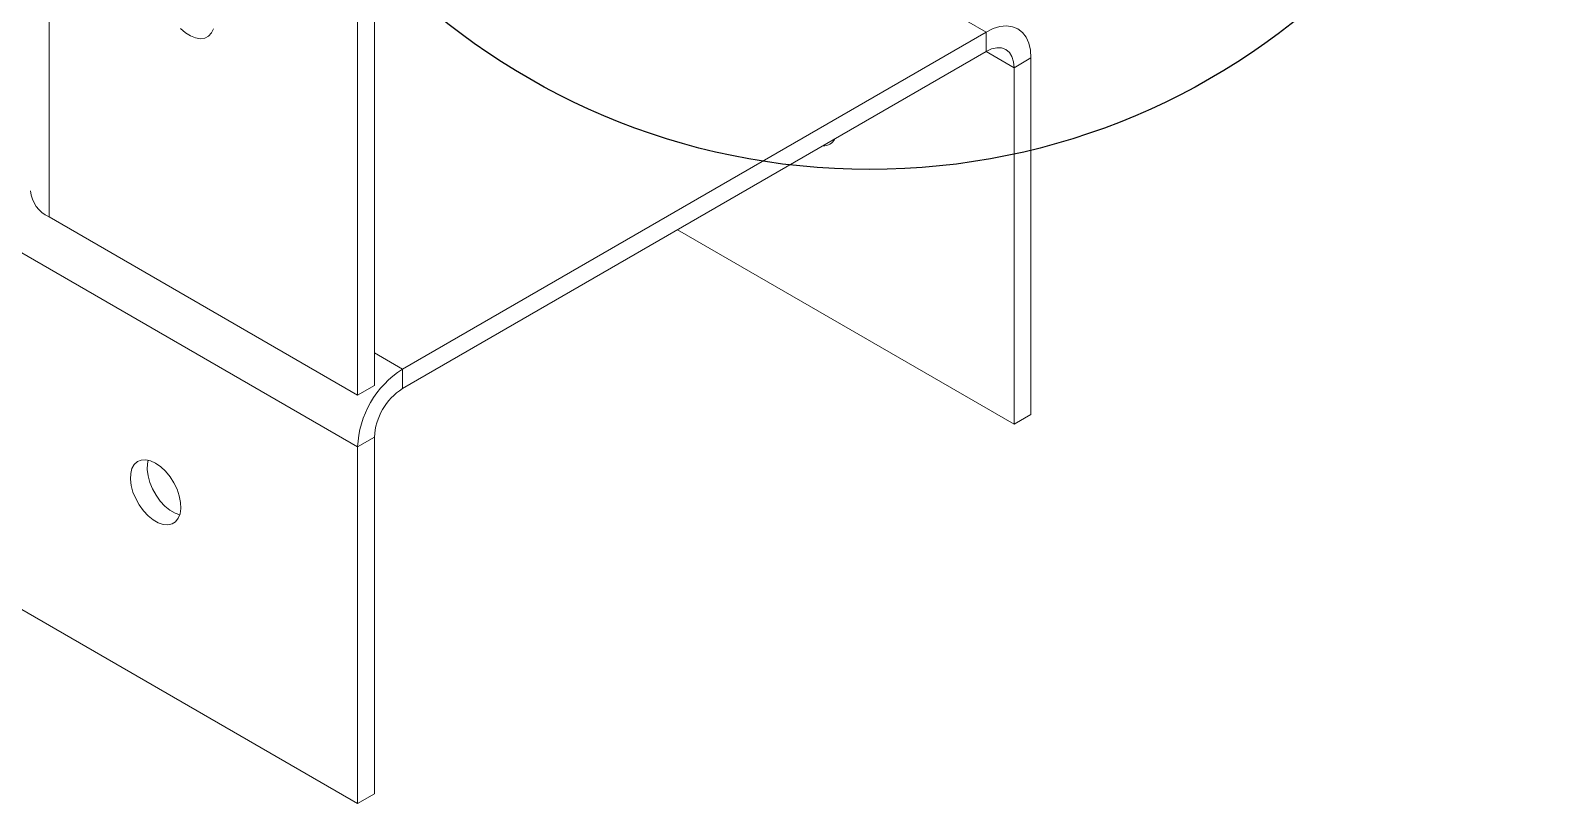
# Model space of a CAD drawing. Header units: millimetres. Extents: x -3124 to 13554, y -5049 to 691.
# Drawn here: x -1550.7 to -1167, y -4304.5 to -4109.8 of the extents above; entities that cross this region are included whole.
import ezdxf

# ---------------------------------------------------------------- set-up
doc = ezdxf.new("R2010")
doc.units = ezdxf.units.MM

msp = doc.modelspace()

# ---------------------------------------------------------------- linework, layer by layer
at = {"linetype": 'Continuous', "lineweight": 20}
for p, q in [((-1545.98262, -4156.73437), (-1545.98262, -2833.93828)), ((-1468.20086, -4201.63682), (-1468.20086, -2878.84073)), ((-2791.90472, -3450.54351), (-1468.20086, -4214.70148)), ((-2791.90472, -3540.36299), (-1468.20086, -4304.52096)), ((-1463.95824, -4199.18761), (-1463.95824, -4040.36962)), ((-1309.80895, -4110.19912), (-1373.8252, -4073.24332)), ((-1309.80895, -4110.19912), (-1456.88713, -4195.10555)), ((-1309.80895, -4115.09836), (-1309.80895, -4110.19912)), ((-1309.80895, -4115.09836), (-1456.88713, -4200.00479)), ((-1309.81013, -4115.09902), (-1302.73789, -4119.18173)), ((-1302.73789, -4119.18173), (-1298.49524, -4116.73251)), ((-1302.73789, -4119.18173), (-1302.73789, -4209.00122)), ((-1298.49524, -4116.73251), (-1298.49524, -4206.55199)), ((-1545.98262, -4156.73437), (-1468.20086, -4201.63682)), ((-1302.73789, -4209.00122), (-1387.60452, -4160.00875)), ((-1463.95819, -4191.02351), (-1456.88713, -4195.10555)), ((-1456.88713, -4200.00479), (-1456.88713, -4195.10555)), ((-1468.20086, -4201.63682), (-1463.95824, -4199.18761)), ((-1298.49524, -4206.55199), (-1302.73789, -4209.00122)), ((-1463.95824, -4212.25226), (-1468.20086, -4214.70148)), ((-1463.95824, -4302.07175), (-1463.95824, -4212.25226)), ((-1468.20086, -4304.52096), (-1468.20086, -4214.70148)), ((-1468.20086, -4304.52096), (-1463.95824, -4302.07175))]:
    msp.add_line(p, q, dxfattribs=at)
at = {"linetype": 'Continuous', "lineweight": 20, "flags": 128}
for points in [[(-1298.49524, -4116.73251), (-1298.63453, -4114.76916), (-1299.04896, -4113.01496), (-1299.72835, -4111.51313), (-1300.65596, -4110.30065), (-1301.80895, -4109.40737), (-1303.15891, -4108.85525), (-1304.67264, -4108.65795), (-1306.31282, -4108.82028), (-1308.03909, -4109.33826), (-1309.80895, -4110.19912)], [(-1504.55522, -4109.36122), (-1505.063, -4110.4345), (-1505.79855, -4111.23032), (-1506.73185, -4111.71599), (-1507.82463, -4111.87169), (-1509.03214, -4111.69104), (-1510.30497, -4111.18139), (-1511.59096, -4110.36372), (-1512.83749, -4109.2714)], [(-1302.73789, -4119.18173), (-1302.87375, -4117.66717), (-1303.27612, -4116.36768), (-1303.92957, -4115.33322), (-1304.80894, -4114.60352), (-1305.88046, -4114.20661), (-1307.10297, -4114.15779), (-1308.42944, -4114.45888), (-1309.80895, -4115.09836)], [(-1519.11257, -4218.78895), (-1520.39366, -4218.19982), (-1521.62224, -4217.93571), (-1522.74807, -4218.0074), (-1523.72512, -4218.41192), (-1524.51327, -4219.13277), (-1525.08039, -4220.14036), (-1525.40315, -4221.39352), (-1525.4684, -4222.84088), (-1525.27334, -4224.42329), (-1524.82616, -4226.07582), (-1524.14507, -4227.7309), (-1523.25788, -4229.32079), (-1522.20101, -4230.78035), (-1521.01769, -4232.04985), (-1519.7564, -4233.0773), (-1518.46873, -4233.82065), (-1517.20745, -4234.24946), (-1516.02413, -4234.34618), (-1514.96726, -4234.10686), (-1514.08007, -4233.5413), (-1513.39897, -4232.6726), (-1512.9518, -4231.53636), (-1512.75674, -4230.17917), (-1512.82198, -4228.65647), (-1513.14474, -4227.03066), (-1513.71179, -4225.36833), (-1514.50002, -4223.73746), (-1515.47707, -4222.20486), (-1516.60289, -4220.83332), (-1517.83147, -4219.67894), (-1519.11257, -4218.78895)], [(-1520.95965, -4218.039), (-1521.16053, -4218.9443), (-1521.22577, -4220.39167), (-1521.03071, -4221.97407), (-1520.58354, -4223.6266), (-1519.90244, -4225.28168), (-1519.01525, -4226.87157), (-1517.95838, -4228.33113), (-1516.77506, -4229.60064), (-1515.51378, -4230.62808), (-1514.22611, -4231.37144), (-1513.0229, -4231.7874)]]:
    msp.add_lwpolyline(points, dxfattribs=at)
msp.add_circle((-1339.1604, -3972.69845), 172.1284)
at = {"linetype": 'Continuous', "lineweight": 20}
for centre, radius, start, end in [((-1350.75792, -4135.62704), 3.20947, 267.0707338, 332.9216765), ((-1542.72958, -4149.45342), 7.97462, 185.3943847, 245.9255524), ((-1443.81269, -4215.71805), 24.40935, 122.3868118, 177.6131264), ((-1448.60599, -4212.95092), 15.36814, 122.605498, 177.3943539)]:
    msp.add_arc(centre, radius, start, end, dxfattribs=at)

doc.saveas('drawing.dxf')
